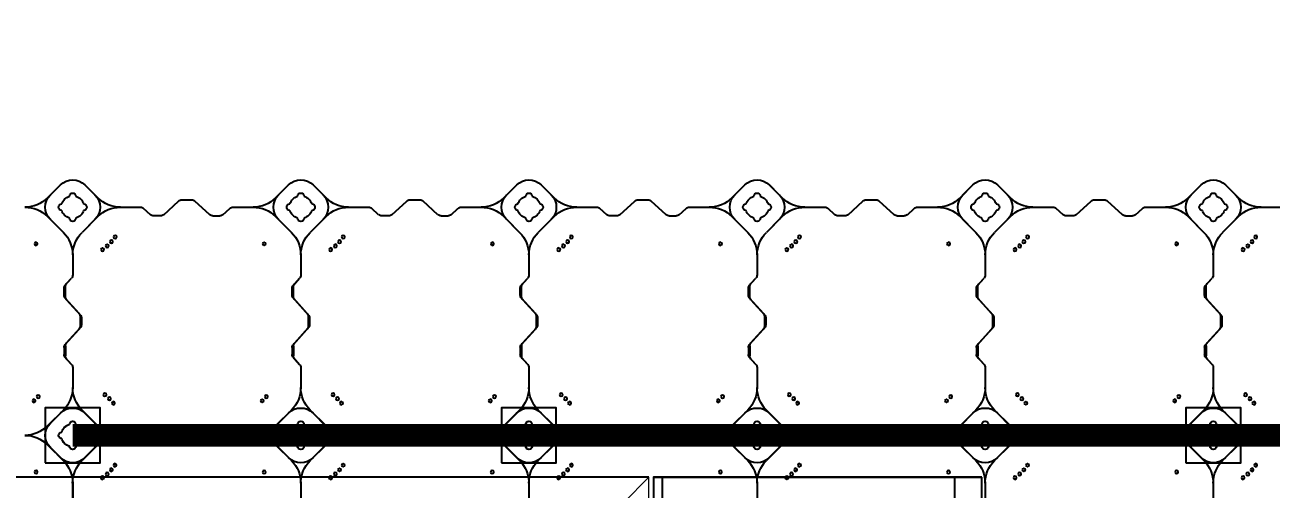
# Model space of a CAD drawing. Header units: millimetres. Extents: x -1612139 to -1260738, y 1141106 to 1536160.
# Drawn here: x -1333124 to -1330392, y 1255694 to 1256711 of the extents above; entities that cross this region are included whole.
import ezdxf

# ---------------------------------------------------------------- set-up
doc = ezdxf.new("R2010")
doc.units = ezdxf.units.MM
doc.header["$LTSCALE"] = 10
doc.linetypes.add('DASHED2', pattern=[9.525, 6.35, -3.175])
doc.layers.get('0').update_dxf_attribs({"linetype": 'CONTINUOUS'})
doc.layers.get('DEFPOINTS').update_dxf_attribs({"linetype": 'CONTINUOUS'})
doc.layers.add('W-bridge approach引桥', color=4, linetype='CONTINUOUS')
doc.layers.add('W-FLOAT_BOWL浮筒', color=253, linetype='CONTINUOUS')
doc.styles.add('STANDARD_T3', font='simplex.shx', dxfattribs={"width": 0.7, "bigfont": 'gbcbig.shx'})
doc.dimstyles.new('W&&200', dxfattribs={"dimtxt": 700, "dimasz": 200, "dimexe": 500, "dimexo": 600, "dimgap": 200, "dimtad": 1, "dimdec": 0, "dimzin": 0, "dimdsep": 46, "dimtxsty": 'STANDARD_T3', "dimcen": 0.09, "dimclrd": 1, "dimclre": 1, "dimclrt": 7, "dimazin": 2, "dimtfac": 1, "dimtdec": 0, "dimtix": 1, "dimtmove": 2, "dimatfit": 3, "dimfxl": 100, "dimtolj": 1, "dimtzin": 0, "dimarcsym": 0})

# ---------------------------------------------------------------- blocks, each defined once
blk = doc.blocks.new('蓝色')
at = {"layer": 'W-FLOAT_BOWL浮筒', "color": 5}
for p, q in [((6.3, 105.1), (6.3, 148.9)), ((506.3, 105.1), (506.3, 149.1)), ((506.3, 105.1), (506.3, 148.9)), ((1006.3, 105.1), (1006.3, 149.1)), ((1006.3, 105.1), (1006.3, 148.9)), ((1506.3, 105.1), (1506.3, 149.1)), ((1506.3, 105.1), (1506.3, 148.9)), ((2006.3, 105.1), (2006.3, 149.1)), ((2006.3, 105.1), (2006.3, 148.9)), ((2506.3, 105.1), (2506.3, 149.1)), ((2506.3, 105.1), (2506.3, 148.9)), ((-42.5, 27.2), (-14.2, 55.5)), ((61.6, 20.9), (26.8, 55.6)), ((451.1, 20.9), (485.8, 55.6)), ((457.5, 27.2), (485.8, 55.5)), ((561.6, 20.9), (526.8, 55.6)), ((555.2, 27.2), (526.8, 55.5)), ((951.1, 20.9), (985.8, 55.6)), ((957.5, 27.2), (985.8, 55.5)), ((1061.6, 20.9), (1026.8, 55.6)), ((1055.2, 27.2), (1026.8, 55.5)), ((1451.1, 20.9), (1485.8, 55.6)), ((1457.5, 27.2), (1485.8, 55.5)), ((1561.6, 20.9), (1526.8, 55.6)), ((1555.2, 27.2), (1526.8, 55.5)), ((1951.1, 20.9), (1985.8, 55.6)), ((1957.5, 27.2), (1985.8, 55.5)), ((2061.6, 20.9), (2026.8, 55.6)), ((2055.2, 27.2), (2026.8, 55.5)), ((2451.1, 20.9), (2485.8, 55.6)), ((2457.5, 27.2), (2485.8, 55.5)), ((2561.6, 20.9), (2526.8, 55.6)), ((2555.2, 27.2), (2526.8, 55.5)), ((110.9, 0.4), (155.1, 0.4)), ((177, 16.8), (161.8, 3)), ((199, 19.4), (183.7, 19.4)), ((205.7, 16.8), (238.5, -13)), ((307, 16.8), (274.2, -13)), ((313.7, 19.4), (329, 19.4)), ((335.7, 16.8), (350.9, 3)), ((357.6, 0.4), (401.6, 0.4)), ((610.9, 0.4), (655.1, 0.4)), ((677, 16.8), (661.8, 3)), ((699, 19.4), (683.7, 19.4)), ((705.7, 16.8), (738.5, -13)), ((807, 16.8), (774.2, -13)), ((813.7, 19.4), (829, 19.4)), ((835.7, 16.8), (850.9, 3)), ((857.6, 0.4), (901.6, 0.4)), ((1110.9, 0.4), (1155.1, 0.4)), ((1177, 16.8), (1161.8, 3)), ((1199, 19.4), (1183.7, 19.4)), ((1205.7, 16.8), (1238.5, -13)), ((1307, 16.8), (1274.2, -13)), ((1313.7, 19.4), (1329, 19.4)), ((1335.7, 16.8), (1350.9, 3)), ((1357.6, 0.4), (1401.6, 0.4)), ((1610.9, 0.4), (1655.1, 0.4)), ((1677, 16.8), (1661.8, 3)), ((1699, 19.4), (1683.7, 19.4)), ((1705.7, 16.8), (1738.5, -13)), ((1807, 16.8), (1774.2, -13)), ((1813.7, 19.4), (1829, 19.4)), ((1835.7, 16.8), (1850.9, 3)), ((1857.6, 0.4), (1901.6, 0.4)), ((2110.9, 0.4), (2155.1, 0.4)), ((2177, 16.8), (2161.8, 3)), ((2199, 19.4), (2183.7, 19.4)), ((2205.7, 16.8), (2238.5, -13)), ((2307, 16.8), (2274.2, -13)), ((2313.7, 19.4), (2329, 19.4)), ((2335.7, 16.8), (2350.9, 3)), ((2357.6, 0.4), (2401.6, 0.4)), ((2610.9, 0.4), (2655.1, 0.4)), ((-20.6, -48.4), (-42.5, -26.5)), ((33.2, -48.4), (61.5, -20.1)), ((245.2, -15.6), (267.5, -15.6)), ((479.5, -48.4), (451.2, -20.1)), ((479.4, -48.4), (457.5, -26.5)), ((533.2, -48.4), (561.5, -20.1)), ((555.2, -26.5), (533.2, -48.4)), ((745.2, -15.6), (767.5, -15.6)), ((979.5, -48.4), (951.2, -20.1)), ((979.4, -48.4), (957.5, -26.5)), ((1033.2, -48.4), (1061.5, -20.1)), ((1055.2, -26.5), (1033.2, -48.4)), ((1245.2, -15.6), (1267.5, -15.6)), ((1479.5, -48.4), (1451.2, -20.1)), ((1479.4, -48.4), (1457.5, -26.5)), ((1533.2, -48.4), (1561.5, -20.1)), ((1555.2, -26.5), (1533.2, -48.4)), ((1745.2, -15.6), (1767.5, -15.6)), ((1979.5, -48.4), (1951.2, -20.1)), ((1979.4, -48.4), (1957.5, -26.5)), ((2033.2, -48.4), (2061.5, -20.1)), ((2055.2, -26.5), (2033.2, -48.4)), ((2245.2, -15.6), (2267.5, -15.6)), ((2479.5, -48.4), (2451.2, -20.1)), ((2479.4, -48.4), (2457.5, -26.5)), ((2533.2, -48.4), (2561.5, -20.1)), ((2555.2, -26.5), (2533.2, -48.4))]:
    blk.add_line(p, q, dxfattribs=at)
for centre in [(71.6, 93.3), (81.9, 85.1), (426, 80.7), (571.6, 93.3), (581.9, 85.1), (926, 80.7), (1071.6, 93.3), (1081.9, 85.1), (1426, 80.7), (1571.6, 93.3), (1581.9, 85.1), (1926, 80.7), (2071.6, 93.3), (2081.9, 85.1), (2426, 80.7), (2571.6, 93.3), (2581.9, 85.1), (91.1, 75.9), (99.2, 65.7), (591.1, 75.9), (599.2, 65.7), (1091.1, 75.9), (1099.2, 65.7), (1591.1, 75.9), (1599.2, 65.7), (2091.1, 75.9), (2099.2, 65.7), (2591.1, 75.9), (2599.2, 65.7)]:
    blk.add_circle(centre, 3.5, dxfattribs=at)
for centre, radius, start, end in [((-63.7, 105), 70, 315, 0), ((76.3, 105.1), 70, 180, 225), ((436.3, 105.1), 70, 315, 0), ((436.3, 105), 70, 315, 0), ((576.3, 105.1), 70, 180, 225), ((576.3, 105), 70, 180, 225), ((936.3, 105.1), 70, 315, 0), ((936.3, 105), 70, 315, 0), ((1076.3, 105.1), 70, 180, 225), ((1076.3, 105), 70, 180, 225), ((1436.3, 105.1), 70, 315, 0), ((1436.3, 105), 70, 315, 0), ((1576.3, 105.1), 70, 180, 225), ((1576.3, 105), 70, 180, 225), ((1936.3, 105.1), 70, 315, 0), ((1936.3, 105), 70, 315, 0), ((2076.3, 105.1), 70, 180, 225), ((2076.3, 105), 70, 180, 225), ((2436.3, 105.1), 70, 315, 0), ((2436.3, 105), 70, 315, 0), ((2576.3, 105.1), 70, 180, 225), ((2576.3, 105), 70, 180, 225), ((6.3, 24.4), 7, 0, 180), ((506.3, 24.4), 7, 0, 180), ((506.3, 24.4), 7, 0, 180), ((1006.3, 24.4), 7, 0, 180), ((1006.3, 24.4), 7, 0, 180), ((1506.3, 24.4), 7, 0, 180), ((1506.3, 24.4), 7, 0, 180), ((2006.3, 24.4), 7, 0, 180), ((2006.3, 24.4), 7, 0, 180), ((2506.3, 24.4), 7, 0, 180), ((2506.3, 24.4), 7, 0, 180), ((-15.6, 0.3), 38, 135, 225), ((-17.7, 0.4), 7, 90, 270), ((6.3, 0.4), 25, 106.2602, 163.7398), ((6.3, 0.4), 25, 16.2602, 73.7398), ((30.3, 0.4), 7, 270, 90), ((111, -69.6), 70, 90, 135), ((111.1, 70.4), 70, 225, 270), ((155.1, 10.4), 10, 270, 312.2737), ((183.7, 9.4), 10, 90, 132.2737), ((199, 9.4), 10, 47.7263, 90), ((313.7, 9.4), 10, 90, 132.2737), ((329, 9.4), 10, 47.7263, 90), ((357.6, 10.4), 10, 227.7263, 270), ((401.6, 70.4), 70, 270, 315), ((401.7, -69.6), 70, 45, 90), ((484.4, 0.3), 38, 135, 225), ((482.3, 0.4), 7, 90, 270), ((482.3, 0.4), 7, 90, 270), ((506.3, 0.4), 25, 106.2602, 163.7398), ((506.3, 0.4), 25, 106.2602, 163.7398), ((506.3, 0.4), 25, 16.2602, 73.7398), ((506.3, 0.4), 25, 16.2602, 73.7398), ((530.3, 0.4), 7, 270, 90), ((530.3, 0.4), 7, 270, 90), ((528.3, 0.3), 38, 315, 45), ((611, -69.6), 70, 90, 135), ((611.1, 70.4), 70, 225, 270), ((655.1, 10.4), 10, 270, 312.2737), ((683.7, 9.4), 10, 90, 132.2737), ((699, 9.4), 10, 47.7263, 90), ((813.7, 9.4), 10, 90, 132.2737), ((829, 9.4), 10, 47.7263, 90), ((857.6, 10.4), 10, 227.7263, 270), ((901.6, 70.4), 70, 270, 315), ((901.7, -69.6), 70, 45, 90), ((984.4, 0.3), 38, 135, 225), ((982.3, 0.4), 7, 90, 270), ((982.3, 0.4), 7, 90, 270), ((1006.3, 0.4), 25, 106.2602, 163.7398), ((1006.3, 0.4), 25, 106.2602, 163.7398), ((1006.3, 0.4), 25, 16.2602, 73.7398), ((1006.3, 0.4), 25, 16.2602, 73.7398), ((1030.3, 0.4), 7, 270, 90), ((1030.3, 0.4), 7, 270, 90), ((1028.3, 0.3), 38, 315, 45), ((1111, -69.6), 70, 90, 135), ((1111.1, 70.4), 70, 225, 270), ((1155.1, 10.4), 10, 270, 312.2737), ((1183.7, 9.4), 10, 90, 132.2737), ((1199, 9.4), 10, 47.7263, 90), ((1313.7, 9.4), 10, 90, 132.2737), ((1329, 9.4), 10, 47.7263, 90), ((1357.6, 10.4), 10, 227.7263, 270), ((1401.6, 70.4), 70, 270, 315), ((1401.7, -69.6), 70, 45, 90), ((1484.4, 0.3), 38, 135, 225), ((1482.3, 0.4), 7, 90, 270), ((1482.3, 0.4), 7, 90, 270), ((1506.3, 0.4), 25, 106.2602, 163.7398), ((1506.3, 0.4), 25, 106.2602, 163.7398), ((1506.3, 0.4), 25, 16.2602, 73.7398), ((1506.3, 0.4), 25, 16.2602, 73.7398), ((1530.3, 0.4), 7, 270, 90), ((1530.3, 0.4), 7, 270, 90), ((1528.3, 0.3), 38, 315, 45), ((1611, -69.6), 70, 90, 135), ((1611.1, 70.4), 70, 225, 270), ((1655.1, 10.4), 10, 270, 312.2737), ((1683.7, 9.4), 10, 90, 132.2737), ((1699, 9.4), 10, 47.7263, 90), ((1813.7, 9.4), 10, 90, 132.2737), ((1829, 9.4), 10, 47.7263, 90), ((1857.6, 10.4), 10, 227.7263, 270), ((1901.6, 70.4), 70, 270, 315), ((1901.7, -69.6), 70, 45, 90), ((1984.4, 0.3), 38, 135, 225), ((1982.3, 0.4), 7, 90, 270), ((1982.3, 0.4), 7, 90, 270), ((2006.3, 0.4), 25, 106.2602, 163.7398), ((2006.3, 0.4), 25, 106.2602, 163.7398), ((2006.3, 0.4), 25, 16.2602, 73.7398), ((2006.3, 0.4), 25, 16.2602, 73.7398), ((2030.3, 0.4), 7, 270, 90), ((2030.3, 0.4), 7, 270, 90), ((2028.3, 0.3), 38, 315, 45), ((2111, -69.6), 70, 90, 135), ((2111.1, 70.4), 70, 225, 270), ((2155.1, 10.4), 10, 270, 312.2737), ((2183.7, 9.4), 10, 90, 132.2737), ((2199, 9.4), 10, 47.7263, 90), ((2313.7, 9.4), 10, 90, 132.2737), ((2329, 9.4), 10, 47.7263, 90), ((2357.6, 10.4), 10, 227.7263, 270), ((2401.6, 70.4), 70, 270, 315), ((2401.7, -69.6), 70, 45, 90), ((2484.4, 0.3), 38, 135, 225), ((2482.3, 0.4), 7, 90, 270), ((2482.3, 0.4), 7, 90, 270), ((2506.3, 0.4), 25, 106.2602, 163.7398), ((2506.3, 0.4), 25, 106.2602, 163.7398), ((2506.3, 0.4), 25, 16.2602, 73.7398), ((2506.3, 0.4), 25, 16.2602, 73.7398), ((2530.3, 0.4), 7, 270, 90), ((2530.3, 0.4), 7, 270, 90), ((2528.3, 0.3), 38, 315, 45), ((2611, -69.6), 70, 90, 135), ((2611.1, 70.4), 70, 225, 270), ((6.3, 0.4), 25, 196.2602, 253.7398), ((6.3, -23.6), 7, 180, 0), ((6.3, 0.4), 25, 286.2602, 343.7398), ((245.2, -5.6), 10, 227.7263, 270), ((267.5, -5.6), 10, 270, 312.2737), ((506.3, 0.4), 25, 196.2602, 253.7398), ((506.3, 0.4), 25, 196.2602, 253.7398), ((506.3, -23.6), 7, 180, 0), ((506.3, -23.6), 7, 180, 0), ((506.3, 0.4), 25, 286.2602, 343.7398), ((506.3, 0.4), 25, 286.2602, 343.7398), ((745.2, -5.6), 10, 227.7263, 270), ((767.5, -5.6), 10, 270, 312.2737), ((1006.3, 0.4), 25, 196.2602, 253.7398), ((1006.3, 0.4), 25, 196.2602, 253.7398), ((1006.3, -23.6), 7, 180, 0), ((1006.3, -23.6), 7, 180, 0), ((1006.3, 0.4), 25, 286.2602, 343.7398), ((1006.3, 0.4), 25, 286.2602, 343.7398), ((1245.2, -5.6), 10, 227.7263, 270), ((1267.5, -5.6), 10, 270, 312.2737), ((1506.3, 0.4), 25, 196.2602, 253.7398), ((1506.3, 0.4), 25, 196.2602, 253.7398), ((1506.3, -23.6), 7, 180, 0), ((1506.3, -23.6), 7, 180, 0), ((1506.3, 0.4), 25, 286.2602, 343.7398), ((1506.3, 0.4), 25, 286.2602, 343.7398), ((1745.2, -5.6), 10, 227.7263, 270), ((1767.5, -5.6), 10, 270, 312.2737), ((2006.3, 0.4), 25, 196.2602, 253.7398), ((2006.3, 0.4), 25, 196.2602, 253.7398), ((2006.3, -23.6), 7, 180, 0), ((2006.3, -23.6), 7, 180, 0), ((2006.3, 0.4), 25, 286.2602, 343.7398), ((2006.3, 0.4), 25, 286.2602, 343.7398), ((2245.2, -5.6), 10, 227.7263, 270), ((2267.5, -5.6), 10, 270, 312.2737), ((2506.3, 0.4), 25, 196.2602, 253.7398), ((2506.3, 0.4), 25, 196.2602, 253.7398), ((2506.3, -23.6), 7, 180, 0), ((2506.3, -23.6), 7, 180, 0), ((2506.3, 0.4), 25, 286.2602, 343.7398), ((2506.3, 0.4), 25, 286.2602, 343.7398), ((6.3, -21.6), 38, 225, 315), ((506.3, -21.6), 38, 225, 315), ((506.4, -21.6), 38, 225, 315), ((1006.3, -21.6), 38, 225, 315), ((1006.4, -21.6), 38, 225, 315), ((1506.3, -21.6), 38, 225, 315), ((1506.4, -21.6), 38, 225, 315), ((2006.3, -21.6), 38, 225, 315), ((2006.4, -21.6), 38, 225, 315), ((2506.3, -21.6), 38, 225, 315), ((2506.4, -21.6), 38, 225, 315)]:
    blk.add_arc(centre, radius, start, end, dxfattribs=at)
blk = doc.blocks.new('橙色')
at = {"layer": 'W-FLOAT_BOWL浮筒', "color": 30}
for p, q in [((500, 604.7), (500, 648.7)), ((444.8, 520.5), (479.5, 555.2)), ((473.2, 548.8), (444.8, 520.5)), ((451.2, 526.9), (473.1, 548.8)), ((548.8, 526.8), (520.5, 555.2)), ((526.8, 548.8), (555.2, 520.5)), ((526.9, 548.8), (548.8, 526.9)), ((973.2, 548.8), (944.8, 520.5)), ((951.2, 526.9), (973.1, 548.8)), ((1026.8, 548.8), (1055.2, 520.5)), ((1026.9, 548.8), (1048.8, 526.9)), ((1473.2, 548.8), (1444.8, 520.5)), ((1451.2, 526.9), (1473.1, 548.8)), ((1526.8, 548.8), (1555.2, 520.5)), ((1526.9, 548.8), (1548.8, 526.9)), ((1973.2, 548.8), (1944.8, 520.5)), ((1951.2, 526.9), (1973.1, 548.8)), ((2026.8, 548.8), (2055.2, 520.5)), ((2026.9, 548.8), (2048.8, 526.9)), ((2473.2, 548.8), (2444.8, 520.5)), ((2451.2, 526.9), (2473.1, 548.8)), ((2526.8, 548.8), (2555.2, 520.5)), ((2526.9, 548.8), (2548.8, 526.9)), ((2973.2, 548.8), (2944.8, 520.5)), ((2951.2, 526.9), (2973.1, 548.8)), ((3026.8, 548.8), (3055.2, 520.5)), ((3026.9, 548.8), (3048.8, 526.9)), ((604.6, 500), (648.5, 500)), ((667.1, 513.4), (655.3, 502.6)), ((696.1, 516), (673.9, 516)), ((702.9, 513.4), (735.6, 483.6)), ((797.1, 513.4), (764.4, 483.6)), ((803.9, 516), (826.1, 516)), ((832.9, 513.4), (844.7, 502.6)), ((851.5, 500), (895.3, 500)), ((1104.6, 500), (1148.5, 500)), ((1167.1, 513.4), (1155.3, 502.6)), ((1196.1, 516), (1173.9, 516)), ((1202.9, 513.4), (1235.6, 483.6)), ((1297.1, 513.4), (1264.4, 483.6)), ((1303.9, 516), (1326.1, 516)), ((1332.9, 513.4), (1344.7, 502.6)), ((1351.5, 500), (1395.3, 500)), ((1604.6, 500), (1648.5, 500)), ((1667.1, 513.4), (1655.3, 502.6)), ((1696.1, 516), (1673.9, 516)), ((1702.9, 513.4), (1735.6, 483.6)), ((1797.1, 513.4), (1764.4, 483.6)), ((1803.9, 516), (1826.1, 516)), ((1832.9, 513.4), (1844.7, 502.6)), ((1851.5, 500), (1895.3, 500)), ((2104.6, 500), (2148.5, 500)), ((2167.1, 513.4), (2155.3, 502.6)), ((2196.1, 516), (2173.9, 516)), ((2202.9, 513.4), (2235.6, 483.6)), ((2297.1, 513.4), (2264.4, 483.6)), ((2303.9, 516), (2326.1, 516)), ((2332.9, 513.4), (2344.7, 502.6)), ((2351.5, 500), (2395.3, 500)), ((2604.6, 500), (2648.5, 500)), ((2667.1, 513.4), (2655.3, 502.6)), ((2696.1, 516), (2673.9, 516)), ((2702.9, 513.4), (2735.6, 483.6)), ((2797.1, 513.4), (2764.4, 483.6)), ((2803.9, 516), (2826.1, 516)), ((2832.9, 513.4), (2844.7, 502.6)), ((2851.5, 500), (2895.3, 500)), ((3104.6, 500), (3148.5, 500)), ((473.2, 451.2), (444.8, 479.5)), ((479.5, 444.8), (444.8, 479.5)), ((451.2, 473.2), (479.5, 444.8)), ((520.5, 444.8), (555.2, 479.5)), ((548.8, 473.2), (520.5, 444.8)), ((548.8, 473.1), (526.9, 451.2)), ((742.4, 481), (757.6, 481)), ((979.5, 444.8), (944.8, 479.5)), ((951.2, 473.2), (979.5, 444.8)), ((1020.5, 444.8), (1055.2, 479.5)), ((1048.8, 473.2), (1020.5, 444.8)), ((1242.4, 481), (1257.6, 481)), ((1479.5, 444.8), (1444.8, 479.5)), ((1451.2, 473.2), (1479.5, 444.8)), ((1520.5, 444.8), (1555.2, 479.5)), ((1548.8, 473.2), (1520.5, 444.8)), ((1742.4, 481), (1757.6, 481)), ((1979.5, 444.8), (1944.8, 479.5)), ((1951.2, 473.2), (1979.5, 444.8)), ((2020.5, 444.8), (2055.2, 479.5)), ((2048.8, 473.2), (2020.5, 444.8)), ((2242.4, 481), (2257.6, 481)), ((2479.5, 444.8), (2444.8, 479.5)), ((2451.2, 473.2), (2479.5, 444.8)), ((2520.5, 444.8), (2555.2, 479.5)), ((2548.8, 473.2), (2520.5, 444.8)), ((2742.4, 481), (2757.6, 481)), ((2979.5, 444.8), (2944.8, 479.5)), ((2951.2, 473.2), (2979.5, 444.8)), ((3020.5, 444.8), (3055.2, 479.5)), ((3048.8, 473.2), (3020.5, 444.8)), ((500, 351.3), (500, 395.4)), ((500, 351.5), (500, 395.4)), ((1000, 351.5), (1000, 395.4)), ((1000, 351.3), (1000, 395.4)), ((1500, 351.3), (1500, 395.4)), ((1500, 351.5), (1500, 395.4)), ((2000, 351.3), (2000, 395.4)), ((2000, 351.5), (2000, 395.4)), ((2500, 351.3), (2500, 395.4)), ((2500, 351.5), (2500, 395.4)), ((3000, 351.3), (3000, 395.4)), ((3000, 351.5), (3000, 395.4)), ((483.6, 329.4), (497.4, 344.5)), ((486.6, 332.9), (497.4, 344.7)), ((983.6, 329.4), (997.4, 344.5)), ((986.6, 332.9), (997.4, 344.7)), ((1483.6, 329.4), (1497.4, 344.5)), ((1486.6, 332.9), (1497.4, 344.7)), ((1983.6, 329.4), (1997.4, 344.5)), ((1986.6, 332.9), (1997.4, 344.7)), ((2483.6, 329.4), (2497.4, 344.5)), ((2486.6, 332.9), (2497.4, 344.7)), ((2983.6, 329.4), (2997.4, 344.5)), ((2986.6, 332.9), (2997.4, 344.7)), ((481, 307.4), (481, 322.6)), ((483.6, 300.6), (513.4, 267.9)), ((484, 303.9), (484, 326.1)), ((981, 307.4), (981, 322.6)), ((983.6, 300.6), (1013.4, 267.9)), ((984, 303.9), (984, 326.1)), ((1481, 307.4), (1481, 322.6)), ((1483.6, 300.6), (1513.4, 267.9)), ((1484, 303.9), (1484, 326.1)), ((1981, 307.4), (1981, 322.6)), ((1983.6, 300.6), (2013.4, 267.9)), ((1984, 303.9), (1984, 326.1)), ((2481, 307.4), (2481, 322.6)), ((2483.6, 300.6), (2513.4, 267.9)), ((2484, 303.9), (2484, 326.1)), ((2981, 307.4), (2981, 322.6)), ((2983.6, 300.6), (3013.4, 267.9)), ((2984, 303.9), (2984, 326.1)), ((486.6, 297.1), (516.4, 264.4)), ((986.6, 297.1), (1016.4, 264.4)), ((1486.6, 297.1), (1516.4, 264.4)), ((1986.6, 297.1), (2016.4, 264.4)), ((2486.6, 297.1), (2516.4, 264.4)), ((2986.6, 297.1), (3016.4, 264.4)), ((516, 238.9), (516, 261.1)), ((519, 242.4), (519, 257.6)), ((1016, 238.9), (1016, 261.1)), ((1019, 242.4), (1019, 257.6)), ((1516, 238.9), (1516, 261.1)), ((1519, 242.4), (1519, 257.6)), ((2016, 238.9), (2016, 261.1)), ((2019, 242.4), (2019, 257.6)), ((2516, 238.9), (2516, 261.1)), ((2519, 242.4), (2519, 257.6)), ((3016, 238.9), (3016, 261.1)), ((3019, 242.4), (3019, 257.6)), ((483.6, 199.4), (513.4, 232.1)), ((486.6, 202.9), (516.4, 235.6)), ((983.6, 199.4), (1013.4, 232.1)), ((986.6, 202.9), (1016.4, 235.6)), ((1483.6, 199.4), (1513.4, 232.1)), ((1486.6, 202.9), (1516.4, 235.6)), ((1983.6, 199.4), (2013.4, 232.1)), ((1986.6, 202.9), (2016.4, 235.6)), ((2483.6, 199.4), (2513.4, 232.1)), ((2486.6, 202.9), (2516.4, 235.6)), ((2983.6, 199.4), (3013.4, 232.1)), ((2986.6, 202.9), (3016.4, 235.6)), ((481, 192.6), (481, 177.4)), ((484, 196.1), (484, 173.9)), ((981, 192.6), (981, 177.4)), ((984, 196.1), (984, 173.9)), ((1481, 192.6), (1481, 177.4)), ((1484, 196.1), (1484, 173.9)), ((1981, 192.6), (1981, 177.4)), ((1984, 196.1), (1984, 173.9)), ((2481, 192.6), (2481, 177.4)), ((2484, 196.1), (2484, 173.9)), ((2981, 192.6), (2981, 177.4)), ((2984, 196.1), (2984, 173.9)), ((483.6, 170.6), (497.4, 155.5)), ((486.6, 167.1), (497.4, 155.3)), ((983.6, 170.6), (997.4, 155.5)), ((986.6, 167.1), (997.4, 155.3)), ((1483.6, 170.6), (1497.4, 155.5)), ((1486.6, 167.1), (1497.4, 155.3)), ((1983.6, 170.6), (1997.4, 155.5)), ((1986.6, 167.1), (1997.4, 155.3)), ((2483.6, 170.6), (2497.4, 155.5)), ((2486.6, 167.1), (2497.4, 155.3)), ((2983.6, 170.6), (2997.4, 155.5)), ((2986.6, 167.1), (2997.4, 155.3)), ((500, 104.7), (500, 148.7)), ((500, 104.7), (500, 148.5)), ((1000, 104.7), (1000, 148.7)), ((1000, 104.7), (1000, 148.5)), ((1500, 104.7), (1500, 148.7)), ((1500, 104.7), (1500, 148.5)), ((2000, 104.7), (2000, 148.7)), ((2000, 104.7), (2000, 148.5)), ((2500, 104.7), (2500, 148.7)), ((2500, 104.7), (2500, 148.5)), ((3000, 104.7), (3000, 148.7)), ((3000, 104.7), (3000, 148.5)), ((444.8, 20.5), (479.5, 55.2)), ((451.2, 26.8), (479.5, 55.2)), ((548.8, 26.8), (520.5, 55.2)), ((555.2, 20.5), (520.5, 55.2)), ((944.8, 20.5), (979.5, 55.2)), ((951.2, 26.8), (979.5, 55.2)), ((1055.2, 20.5), (1020.5, 55.2)), ((1048.8, 26.8), (1020.5, 55.2)), ((1444.8, 20.5), (1479.5, 55.2)), ((1451.2, 26.8), (1479.5, 55.2)), ((1548.8, 26.8), (1520.5, 55.2)), ((1555.2, 20.5), (1520.5, 55.2)), ((1944.8, 20.5), (1979.5, 55.2)), ((1951.2, 26.8), (1979.5, 55.2)), ((2048.8, 26.8), (2020.5, 55.2)), ((2055.2, 20.5), (2020.5, 55.2)), ((2444.8, 20.5), (2479.5, 55.2)), ((2451.2, 26.8), (2479.5, 55.2)), ((2548.8, 26.8), (2520.5, 55.2)), ((2555.2, 20.5), (2520.5, 55.2)), ((2944.8, 20.5), (2979.5, 55.2)), ((2951.2, 26.8), (2979.5, 55.2)), ((3048.8, 26.8), (3020.5, 55.2)), ((3055.2, 20.5), (3020.5, 55.2)), ((604.6, 0), (648.7, 0)), ((670.6, 16.4), (655.5, 2.6)), ((692.6, 19), (677.4, 19)), ((699.4, 16.4), (732.1, -13.4)), ((800.6, 16.4), (767.9, -13.4)), ((807.4, 19), (822.6, 19)), ((829.4, 16.4), (844.5, 2.6)), ((851.3, 0), (895.3, 0)), ((1104.6, 0), (1148.7, 0)), ((1170.6, 16.4), (1155.5, 2.6)), ((1192.6, 19), (1177.4, 19)), ((1199.4, 16.4), (1232.1, -13.4)), ((1300.6, 16.4), (1267.9, -13.4)), ((1307.4, 19), (1322.6, 19)), ((1329.4, 16.4), (1344.5, 2.6)), ((1351.3, 0), (1395.3, 0)), ((1604.6, 0), (1648.7, 0)), ((1670.6, 16.4), (1655.5, 2.6)), ((1692.6, 19), (1677.4, 19)), ((1699.4, 16.4), (1732.1, -13.4)), ((1800.6, 16.4), (1767.9, -13.4)), ((1807.4, 19), (1822.6, 19)), ((1829.4, 16.4), (1844.5, 2.6)), ((1851.3, 0), (1895.3, 0)), ((2104.6, 0), (2148.7, 0)), ((2170.6, 16.4), (2155.5, 2.6)), ((2192.6, 19), (2177.4, 19)), ((2199.4, 16.4), (2232.1, -13.4)), ((2300.6, 16.4), (2267.9, -13.4)), ((2307.4, 19), (2322.6, 19)), ((2329.4, 16.4), (2344.5, 2.6)), ((2351.3, 0), (2395.3, 0)), ((2604.6, 0), (2648.7, 0)), ((2670.6, 16.4), (2655.5, 2.6)), ((2692.6, 19), (2677.4, 19)), ((2699.4, 16.4), (2732.1, -13.4)), ((2800.6, 16.4), (2767.9, -13.4)), ((2807.4, 19), (2822.6, 19)), ((2829.4, 16.4), (2844.5, 2.6)), ((2851.3, 0), (2895.3, 0)), ((3104.6, 0), (3148.7, 0)), ((473.2, -48.8), (444.8, -20.5)), ((473.1, -48.8), (451.2, -26.9)), ((526.8, -48.8), (555.2, -20.5)), ((548.8, -26.9), (526.9, -48.8)), ((738.9, -16), (761.1, -16)), ((973.2, -48.8), (944.8, -20.5)), ((973.1, -48.8), (951.2, -26.9)), ((1026.8, -48.8), (1055.2, -20.5)), ((1048.8, -26.9), (1026.9, -48.8)), ((1238.9, -16), (1261.1, -16)), ((1473.2, -48.8), (1444.8, -20.5)), ((1473.1, -48.8), (1451.2, -26.9)), ((1526.8, -48.8), (1555.2, -20.5)), ((1548.8, -26.9), (1526.9, -48.8)), ((1738.9, -16), (1761.1, -16)), ((1973.2, -48.8), (1944.8, -20.5)), ((1973.1, -48.8), (1951.2, -26.9)), ((2026.8, -48.8), (2055.2, -20.5)), ((2048.8, -26.9), (2026.9, -48.8)), ((2238.9, -16), (2261.1, -16)), ((2473.2, -48.8), (2444.8, -20.5)), ((2473.1, -48.8), (2451.2, -26.9)), ((2526.8, -48.8), (2555.2, -20.5)), ((2548.8, -26.9), (2526.9, -48.8)), ((2738.9, -16), (2761.1, -16)), ((2973.2, -48.8), (2944.8, -20.5)), ((2973.1, -48.8), (2951.2, -26.9)), ((3026.8, -48.8), (3055.2, -20.5)), ((3048.8, -26.9), (3026.9, -48.8))]:
    blk.add_line(p, q, dxfattribs=at)
for centre in [(419.7, 580.3), (415.2, 424.4), (424.4, 415.2), (570.6, 411), (580.3, 419.7), (589, 429.4), (915.2, 424.4), (924.4, 415.2), (1070.6, 411), (1080.3, 419.7), (1089, 429.4), (1415.2, 424.4), (1424.4, 415.2), (1570.6, 411), (1580.3, 419.7), (1589, 429.4), (1915.2, 424.4), (1924.4, 415.2), (2070.6, 411), (2080.3, 419.7), (2089, 429.4), (2415.2, 424.4), (2424.4, 415.2), (2570.6, 411), (2580.3, 419.7), (2589, 429.4), (2915.2, 424.4), (2924.4, 415.2), (3070.6, 411), (3080.3, 419.7), (3089, 429.4), (419.7, 80.3), (565.3, 92.9), (575.6, 84.8), (919.7, 80.3), (1065.3, 92.9), (1075.6, 84.8), (1419.7, 80.3), (1565.3, 92.9), (1575.6, 84.8), (1919.7, 80.3), (2065.3, 92.9), (2075.6, 84.8), (2419.7, 80.3), (2565.3, 92.9), (2575.6, 84.8), (2919.7, 80.3), (3065.3, 92.9), (3075.6, 84.8), (584.8, 75.6), (592.9, 65.3), (1084.8, 75.6), (1092.9, 65.3), (1584.8, 75.6), (1592.9, 65.3), (2084.8, 75.6), (2092.9, 65.3), (2584.8, 75.6), (2592.9, 65.3), (3084.8, 75.6), (3092.9, 65.3)]:
    blk.add_circle(centre, 3.5, dxfattribs=at)
for centre, radius, start, end in [((430, 604.7), 70, 315, 0), ((570, 604.7), 70, 180, 225), ((500, 522), 38, 45, 135), ((500, 522), 38, 45, 135), ((1000, 522), 38, 45, 135), ((1000, 522), 38, 45, 135), ((1500, 522), 38, 45, 135), ((1500, 522), 38, 45, 135), ((2000, 522), 38, 45, 135), ((2000, 522), 38, 45, 135), ((2500, 522), 38, 45, 135), ((2500, 522), 38, 45, 135), ((3000, 522), 38, 45, 135), ((3000, 522), 38, 45, 135), ((395.3, 570), 70, 270, 315), ((395.3, 570), 70, 270, 315), ((478, 500), 38, 135, 225), ((500, 500), 25, 106.2602, 163.7398), ((500, 500), 25, 106.2602, 163.7398), ((500, 500), 25, 106.2602, 163.7398), ((500, 524), 7, 0, 180), ((500, 524), 7, 0, 180), ((500, 524), 7, 0, 180), ((500, 500), 25, 16.2602, 73.7398), ((500, 500), 25, 16.2602, 73.7398), ((500, 500), 25, 16.2602, 73.7398), ((522, 500), 38, 315, 45), ((522, 500), 38, 315, 45), ((604.7, 570), 70, 225, 270), ((895.3, 570), 70, 270, 315), ((978, 500), 38, 135, 225), ((1000, 500), 25, 106.2602, 163.7398), ((1000, 500), 25, 106.2602, 163.7398), ((1000, 524), 7, 0, 180), ((1000, 524), 7, 0, 180), ((1000, 500), 25, 16.2602, 73.7398), ((1000, 500), 25, 16.2602, 73.7398), ((1022, 500), 38, 315, 45), ((1104.7, 570), 70, 225, 270), ((1395.3, 570), 70, 270, 315), ((1478, 500), 38, 135, 225), ((1500, 500), 25, 106.2602, 163.7398), ((1500, 500), 25, 106.2602, 163.7398), ((1500, 524), 7, 0, 180), ((1500, 524), 7, 0, 180), ((1500, 500), 25, 16.2602, 73.7398), ((1500, 500), 25, 16.2602, 73.7398), ((1522, 500), 38, 315, 45), ((1604.7, 570), 70, 225, 270), ((1895.3, 570), 70, 270, 315), ((1978, 500), 38, 135, 225), ((2000, 500), 25, 106.2602, 163.7398), ((2000, 500), 25, 106.2602, 163.7398), ((2000, 524), 7, 0, 180), ((2000, 524), 7, 0, 180), ((2000, 500), 25, 16.2602, 73.7398), ((2000, 500), 25, 16.2602, 73.7398), ((2022, 500), 38, 315, 45), ((2104.7, 570), 70, 225, 270), ((2395.3, 570), 70, 270, 315), ((2478, 500), 38, 135, 225), ((2500, 500), 25, 106.2602, 163.7398), ((2500, 500), 25, 106.2602, 163.7398), ((2500, 524), 7, 0, 180), ((2500, 524), 7, 0, 180), ((2500, 500), 25, 16.2602, 73.7398), ((2500, 500), 25, 16.2602, 73.7398), ((2522, 500), 38, 315, 45), ((2604.7, 570), 70, 225, 270), ((2895.3, 570), 70, 270, 315), ((2978, 500), 38, 135, 225), ((3000, 500), 25, 106.2602, 163.7398), ((3000, 500), 25, 106.2602, 163.7398), ((3000, 524), 7, 0, 180), ((3000, 524), 7, 0, 180), ((3000, 500), 25, 16.2602, 73.7398), ((3000, 500), 25, 16.2602, 73.7398), ((3022, 500), 38, 315, 45), ((3104.7, 570), 70, 225, 270), ((395.3, 430), 70, 45, 90), ((395.3, 430), 70, 45, 90), ((476, 500), 7, 90, 270), ((476, 500), 7, 90, 270), ((476, 500), 7, 90, 270), ((500, 500), 25, 196.2602, 253.7398), ((500, 500), 25, 196.2602, 253.7398), ((500, 500), 25, 196.2602, 253.7398), ((500, 500), 25, 286.2602, 343.7398), ((500, 500), 25, 286.2602, 343.7398), ((500, 500), 25, 286.2602, 343.7398), ((524, 500), 7, 270, 90), ((524, 500), 7, 270, 90), ((524, 500), 7, 270, 90), ((604.7, 430), 70, 90, 135), ((648.5, 510), 10, 270, 312.2737), ((673.9, 506), 10, 90, 132.2737), ((696.1, 506), 10, 47.7263, 90), ((803.9, 506), 10, 90, 132.2737), ((826.1, 506), 10, 47.7263, 90), ((851.5, 510), 10, 227.7263, 270), ((895.3, 430), 70, 45, 90), ((976, 500), 7, 90, 270), ((976, 500), 7, 90, 270), ((1000, 500), 25, 196.2602, 253.7398), ((1000, 500), 25, 196.2602, 253.7398), ((1000, 500), 25, 286.2602, 343.7398), ((1000, 500), 25, 286.2602, 343.7398), ((1024, 500), 7, 270, 90), ((1024, 500), 7, 270, 90), ((1104.7, 430), 70, 90, 135), ((1148.5, 510), 10, 270, 312.2737), ((1173.9, 506), 10, 90, 132.2737), ((1196.1, 506), 10, 47.7263, 90), ((1303.9, 506), 10, 90, 132.2737), ((1326.1, 506), 10, 47.7263, 90), ((1351.5, 510), 10, 227.7263, 270), ((1395.3, 430), 70, 45, 90), ((1476, 500), 7, 90, 270), ((1476, 500), 7, 90, 270), ((1500, 500), 25, 196.2602, 253.7398), ((1500, 500), 25, 196.2602, 253.7398), ((1500, 500), 25, 286.2602, 343.7398), ((1500, 500), 25, 286.2602, 343.7398), ((1524, 500), 7, 270, 90), ((1524, 500), 7, 270, 90), ((1604.7, 430), 70, 90, 135), ((1648.5, 510), 10, 270, 312.2737), ((1673.9, 506), 10, 90, 132.2737), ((1696.1, 506), 10, 47.7263, 90), ((1803.9, 506), 10, 90, 132.2737), ((1826.1, 506), 10, 47.7263, 90), ((1851.5, 510), 10, 227.7263, 270), ((1895.3, 430), 70, 45, 90), ((1976, 500), 7, 90, 270), ((1976, 500), 7, 90, 270), ((2000, 500), 25, 196.2602, 253.7398), ((2000, 500), 25, 196.2602, 253.7398), ((2000, 500), 25, 286.2602, 343.7398), ((2000, 500), 25, 286.2602, 343.7398), ((2024, 500), 7, 270, 90), ((2024, 500), 7, 270, 90), ((2104.7, 430), 70, 90, 135), ((2148.5, 510), 10, 270, 312.2737), ((2173.9, 506), 10, 90, 132.2737), ((2196.1, 506), 10, 47.7263, 90), ((2303.9, 506), 10, 90, 132.2737), ((2326.1, 506), 10, 47.7263, 90), ((2351.5, 510), 10, 227.7263, 270), ((2395.3, 430), 70, 45, 90), ((2476, 500), 7, 90, 270), ((2476, 500), 7, 90, 270), ((2500, 500), 25, 196.2602, 253.7398), ((2500, 500), 25, 196.2602, 253.7398), ((2500, 500), 25, 286.2602, 343.7398), ((2500, 500), 25, 286.2602, 343.7398), ((2524, 500), 7, 270, 90), ((2524, 500), 7, 270, 90), ((2604.7, 430), 70, 90, 135), ((2648.5, 510), 10, 270, 312.2737), ((2673.9, 506), 10, 90, 132.2737), ((2696.1, 506), 10, 47.7263, 90), ((2803.9, 506), 10, 90, 132.2737), ((2826.1, 506), 10, 47.7263, 90), ((2851.5, 510), 10, 227.7263, 270), ((2895.3, 430), 70, 45, 90), ((2976, 500), 7, 90, 270), ((2976, 500), 7, 90, 270), ((3000, 500), 25, 196.2602, 253.7398), ((3000, 500), 25, 196.2602, 253.7398), ((3000, 500), 25, 286.2602, 343.7398), ((3000, 500), 25, 286.2602, 343.7398), ((3024, 500), 7, 270, 90), ((3024, 500), 7, 270, 90), ((3104.7, 430), 70, 90, 135), ((500, 476), 7, 180, 0), ((500, 476), 7, 180, 0), ((500, 476), 7, 180, 0), ((742.4, 491), 10, 227.7263, 270), ((757.6, 491), 10, 270, 312.2737), ((1000, 476), 7, 180, 0), ((1000, 476), 7, 180, 0), ((1242.4, 491), 10, 227.7263, 270), ((1257.6, 491), 10, 270, 312.2737), ((1500, 476), 7, 180, 0), ((1500, 476), 7, 180, 0), ((1742.4, 491), 10, 227.7263, 270), ((1757.6, 491), 10, 270, 312.2737), ((2000, 476), 7, 180, 0), ((2000, 476), 7, 180, 0), ((2242.4, 491), 10, 227.7263, 270), ((2257.6, 491), 10, 270, 312.2737), ((2500, 476), 7, 180, 0), ((2500, 476), 7, 180, 0), ((2742.4, 491), 10, 227.7263, 270), ((2757.6, 491), 10, 270, 312.2737), ((3000, 476), 7, 180, 0), ((3000, 476), 7, 180, 0), ((500, 478), 38, 225, 315), ((430, 395.3), 70, 0, 45), ((430, 395.3), 70, 0, 45), ((570, 395.3), 70, 135, 180), ((570, 395.3), 70, 135, 180), ((930, 395.3), 70, 0, 45), ((930, 395.3), 70, 0, 45), ((1070, 395.3), 70, 135, 180), ((1070, 395.3), 70, 135, 180), ((1430, 395.3), 70, 0, 45), ((1430, 395.3), 70, 0, 45), ((1570, 395.3), 70, 135, 180), ((1570, 395.3), 70, 135, 180), ((1930, 395.3), 70, 0, 45), ((1930, 395.3), 70, 0, 45), ((2070, 395.3), 70, 135, 180), ((2070, 395.3), 70, 135, 180), ((2430, 395.3), 70, 0, 45), ((2430, 395.3), 70, 0, 45), ((2570, 395.3), 70, 135, 180), ((2570, 395.3), 70, 135, 180), ((2930, 395.3), 70, 0, 45), ((2930, 395.3), 70, 0, 45), ((3070, 395.3), 70, 135, 180), ((3070, 395.3), 70, 135, 180), ((491, 322.6), 10, 137.7263, 180), ((494, 326.1), 10, 137.7263, 180), ((490, 351.5), 10, 317.7263, 0), ((490, 351.3), 10, 317.7263, 0), ((991, 322.6), 10, 137.7263, 180), ((994, 326.1), 10, 137.7263, 180), ((990, 351.5), 10, 317.7263, 0), ((990, 351.3), 10, 317.7263, 0), ((1491, 322.6), 10, 137.7263, 180), ((1494, 326.1), 10, 137.7263, 180), ((1490, 351.5), 10, 317.7263, 0), ((1490, 351.3), 10, 317.7263, 0), ((1991, 322.6), 10, 137.7263, 180), ((1994, 326.1), 10, 137.7263, 180), ((1990, 351.5), 10, 317.7263, 0), ((1990, 351.3), 10, 317.7263, 0), ((2491, 322.6), 10, 137.7263, 180), ((2494, 326.1), 10, 137.7263, 180), ((2490, 351.5), 10, 317.7263, 0), ((2490, 351.3), 10, 317.7263, 0), ((2991, 322.6), 10, 137.7263, 180), ((2994, 326.1), 10, 137.7263, 180), ((2990, 351.5), 10, 317.7263, 0), ((2990, 351.3), 10, 317.7263, 0), ((491, 307.4), 10, 180, 222.2737), ((494, 303.9), 10, 180, 222.2737), ((991, 307.4), 10, 180, 222.2737), ((994, 303.9), 10, 180, 222.2737), ((1491, 307.4), 10, 180, 222.2737), ((1494, 303.9), 10, 180, 222.2737), ((1991, 307.4), 10, 180, 222.2737), ((1994, 303.9), 10, 180, 222.2737), ((2491, 307.4), 10, 180, 222.2737), ((2494, 303.9), 10, 180, 222.2737), ((2991, 307.4), 10, 180, 222.2737), ((2994, 303.9), 10, 180, 222.2737), ((506, 261.1), 10, 0, 42.2737), ((509, 257.6), 10, 0, 42.2737), ((1006, 261.1), 10, 0, 42.2737), ((1009, 257.6), 10, 0, 42.2737), ((1506, 261.1), 10, 0, 42.2737), ((1509, 257.6), 10, 0, 42.2737), ((2006, 261.1), 10, 0, 42.2737), ((2009, 257.6), 10, 0, 42.2737), ((2506, 261.1), 10, 0, 42.2737), ((2509, 257.6), 10, 0, 42.2737), ((3006, 261.1), 10, 0, 42.2737), ((3009, 257.6), 10, 0, 42.2737), ((506, 238.9), 10, 317.7263, 0), ((509, 242.4), 10, 317.7263, 0), ((1006, 238.9), 10, 317.7263, 0), ((1009, 242.4), 10, 317.7263, 0), ((1506, 238.9), 10, 317.7263, 0), ((1509, 242.4), 10, 317.7263, 0), ((2006, 238.9), 10, 317.7263, 0), ((2009, 242.4), 10, 317.7263, 0), ((2506, 238.9), 10, 317.7263, 0), ((2509, 242.4), 10, 317.7263, 0), ((3006, 238.9), 10, 317.7263, 0), ((3009, 242.4), 10, 317.7263, 0), ((491, 192.6), 10, 137.7263, 180), ((494, 196.1), 10, 137.7263, 180), ((991, 192.6), 10, 137.7263, 180), ((994, 196.1), 10, 137.7263, 180), ((1491, 192.6), 10, 137.7263, 180), ((1494, 196.1), 10, 137.7263, 180), ((1991, 192.6), 10, 137.7263, 180), ((1994, 196.1), 10, 137.7263, 180), ((2491, 192.6), 10, 137.7263, 180), ((2494, 196.1), 10, 137.7263, 180), ((2991, 192.6), 10, 137.7263, 180), ((2994, 196.1), 10, 137.7263, 180), ((491, 177.4), 10, 180, 222.2737), ((494, 173.9), 10, 180, 222.2737), ((991, 177.4), 10, 180, 222.2737), ((994, 173.9), 10, 180, 222.2737), ((1491, 177.4), 10, 180, 222.2737), ((1494, 173.9), 10, 180, 222.2737), ((1991, 177.4), 10, 180, 222.2737), ((1994, 173.9), 10, 180, 222.2737), ((2491, 177.4), 10, 180, 222.2737), ((2494, 173.9), 10, 180, 222.2737), ((2991, 177.4), 10, 180, 222.2737), ((2994, 173.9), 10, 180, 222.2737), ((490, 148.7), 10, 0, 42.2737), ((490, 148.5), 10, 0, 42.2737), ((990, 148.7), 10, 0, 42.2737), ((990, 148.5), 10, 0, 42.2737), ((1490, 148.7), 10, 0, 42.2737), ((1490, 148.5), 10, 0, 42.2737), ((1990, 148.7), 10, 0, 42.2737), ((1990, 148.5), 10, 0, 42.2737), ((2490, 148.7), 10, 0, 42.2737), ((2490, 148.5), 10, 0, 42.2737), ((2990, 148.7), 10, 0, 42.2737), ((2990, 148.5), 10, 0, 42.2737), ((430, 104.7), 70, 315, 0), ((430, 104.7), 70, 315, 0), ((570, 104.7), 70, 180, 225), ((570, 104.7), 70, 180, 225), ((930, 104.7), 70, 315, 0), ((930, 104.7), 70, 315, 0), ((1070, 104.7), 70, 180, 225), ((1070, 104.7), 70, 180, 225), ((1430, 104.7), 70, 315, 0), ((1430, 104.7), 70, 315, 0), ((1570, 104.7), 70, 180, 225), ((1570, 104.7), 70, 180, 225), ((1930, 104.7), 70, 315, 0), ((1930, 104.7), 70, 315, 0), ((2070, 104.7), 70, 180, 225), ((2070, 104.7), 70, 180, 225), ((2430, 104.7), 70, 315, 0), ((2430, 104.7), 70, 315, 0), ((2570, 104.7), 70, 180, 225), ((2570, 104.7), 70, 180, 225), ((2930, 104.7), 70, 315, 0), ((2930, 104.7), 70, 315, 0), ((3070, 104.7), 70, 180, 225), ((3070, 104.7), 70, 180, 225), ((500, 24), 7, 0, 180), ((500, 24), 7, 0, 180), ((1000, 24), 7, 0, 180), ((1000, 24), 7, 0, 180), ((1500, 24), 7, 0, 180), ((1500, 24), 7, 0, 180), ((2000, 24), 7, 0, 180), ((2000, 24), 7, 0, 180), ((2500, 24), 7, 0, 180), ((2500, 24), 7, 0, 180), ((3000, 24), 7, 0, 180), ((3000, 24), 7, 0, 180), ((395.3, 70), 70, 270, 315), ((395.3, -70), 70, 45, 90), ((478, 0), 38, 135, 225), ((476, 0), 7, 90, 270), ((476, 0), 7, 90, 270), ((500, 0), 25, 106.2602, 163.7398), ((500, 0), 25, 106.2602, 163.7398), ((500, 0), 25, 16.2602, 73.7398), ((500, 0), 25, 16.2602, 73.7398), ((524, 0), 7, 270, 90), ((524, 0), 7, 270, 90), ((522, 0), 38, 315, 45), ((604.7, 70), 70, 225, 270), ((604.7, -70), 70, 90, 135), ((648.7, 10), 10, 270, 312.2737), ((677.4, 9), 10, 90, 132.2737), ((692.6, 9), 10, 47.7263, 90), ((807.4, 9), 10, 90, 132.2737), ((822.6, 9), 10, 47.7263, 90), ((851.3, 10), 10, 227.7263, 270), ((895.3, 70), 70, 270, 315), ((895.3, -70), 70, 45, 90), ((978, 0), 38, 135, 225), ((976, 0), 7, 90, 270), ((976, 0), 7, 90, 270), ((1000, 0), 25, 106.2602, 163.7398), ((1000, 0), 25, 106.2602, 163.7398), ((1000, 0), 25, 16.2602, 73.7398), ((1000, 0), 25, 16.2602, 73.7398), ((1024, 0), 7, 270, 90), ((1024, 0), 7, 270, 90), ((1022, 0), 38, 315, 45), ((1104.7, 70), 70, 225, 270), ((1104.7, -70), 70, 90, 135), ((1148.7, 10), 10, 270, 312.2737), ((1177.4, 9), 10, 90, 132.2737), ((1192.6, 9), 10, 47.7263, 90), ((1307.4, 9), 10, 90, 132.2737), ((1322.6, 9), 10, 47.7263, 90), ((1351.3, 10), 10, 227.7263, 270), ((1395.3, 70), 70, 270, 315), ((1395.3, -70), 70, 45, 90), ((1478, 0), 38, 135, 225), ((1476, 0), 7, 90, 270), ((1476, 0), 7, 90, 270), ((1500, 0), 25, 106.2602, 163.7398), ((1500, 0), 25, 106.2602, 163.7398), ((1500, 0), 25, 16.2602, 73.7398), ((1500, 0), 25, 16.2602, 73.7398), ((1524, 0), 7, 270, 90), ((1524, 0), 7, 270, 90), ((1522, 0), 38, 315, 45), ((1604.7, 70), 70, 225, 270), ((1604.7, -70), 70, 90, 135), ((1648.7, 10), 10, 270, 312.2737), ((1677.4, 9), 10, 90, 132.2737), ((1692.6, 9), 10, 47.7263, 90), ((1807.4, 9), 10, 90, 132.2737), ((1822.6, 9), 10, 47.7263, 90), ((1851.3, 10), 10, 227.7263, 270), ((1895.3, 70), 70, 270, 315), ((1895.3, -70), 70, 45, 90), ((1978, 0), 38, 135, 225), ((1976, 0), 7, 90, 270), ((1976, 0), 7, 90, 270), ((2000, 0), 25, 106.2602, 163.7398), ((2000, 0), 25, 106.2602, 163.7398), ((2000, 0), 25, 16.2602, 73.7398), ((2000, 0), 25, 16.2602, 73.7398), ((2024, 0), 7, 270, 90), ((2024, 0), 7, 270, 90), ((2022, 0), 38, 315, 45), ((2104.7, 70), 70, 225, 270), ((2104.7, -70), 70, 90, 135), ((2148.7, 10), 10, 270, 312.2737), ((2177.4, 9), 10, 90, 132.2737), ((2192.6, 9), 10, 47.7263, 90), ((2307.4, 9), 10, 90, 132.2737), ((2322.6, 9), 10, 47.7263, 90), ((2351.3, 10), 10, 227.7263, 270), ((2395.3, 70), 70, 270, 315), ((2395.3, -70), 70, 45, 90), ((2478, 0), 38, 135, 225), ((2476, 0), 7, 90, 270), ((2476, 0), 7, 90, 270), ((2500, 0), 25, 106.2602, 163.7398), ((2500, 0), 25, 106.2602, 163.7398), ((2500, 0), 25, 16.2602, 73.7398), ((2500, 0), 25, 16.2602, 73.7398), ((2524, 0), 7, 270, 90), ((2524, 0), 7, 270, 90), ((2522, 0), 38, 315, 45), ((2604.7, 70), 70, 225, 270), ((2604.7, -70), 70, 90, 135), ((2648.7, 10), 10, 270, 312.2737), ((2677.4, 9), 10, 90, 132.2737), ((2692.6, 9), 10, 47.7263, 90), ((2807.4, 9), 10, 90, 132.2737), ((2822.6, 9), 10, 47.7263, 90), ((2851.3, 10), 10, 227.7263, 270), ((2895.3, 70), 70, 270, 315), ((2895.3, -70), 70, 45, 90), ((2978, 0), 38, 135, 225), ((2976, 0), 7, 90, 270), ((2976, 0), 7, 90, 270), ((3000, 0), 25, 106.2602, 163.7398), ((3000, 0), 25, 106.2602, 163.7398), ((3000, 0), 25, 16.2602, 73.7398), ((3000, 0), 25, 16.2602, 73.7398), ((3024, 0), 7, 270, 90), ((3024, 0), 7, 270, 90), ((3022, 0), 38, 315, 45), ((3104.7, 70), 70, 225, 270), ((3104.7, -70), 70, 90, 135), ((500, 0), 25, 196.2602, 253.7398), ((500, 0), 25, 196.2602, 253.7398), ((500, -24), 7, 180, 0), ((500, -24), 7, 180, 0), ((500, 0), 25, 286.2602, 343.7398), ((500, 0), 25, 286.2602, 343.7398), ((738.9, -6), 10, 227.7263, 270), ((761.1, -6), 10, 270, 312.2737), ((1000, 0), 25, 196.2602, 253.7398), ((1000, 0), 25, 196.2602, 253.7398), ((1000, -24), 7, 180, 0), ((1000, -24), 7, 180, 0), ((1000, 0), 25, 286.2602, 343.7398), ((1000, 0), 25, 286.2602, 343.7398), ((1238.9, -6), 10, 227.7263, 270), ((1261.1, -6), 10, 270, 312.2737), ((1500, 0), 25, 196.2602, 253.7398), ((1500, 0), 25, 196.2602, 253.7398), ((1500, -24), 7, 180, 0), ((1500, -24), 7, 180, 0), ((1500, 0), 25, 286.2602, 343.7398), ((1500, 0), 25, 286.2602, 343.7398), ((1738.9, -6), 10, 227.7263, 270), ((1761.1, -6), 10, 270, 312.2737), ((2000, 0), 25, 196.2602, 253.7398), ((2000, 0), 25, 196.2602, 253.7398), ((2000, -24), 7, 180, 0), ((2000, -24), 7, 180, 0), ((2000, 0), 25, 286.2602, 343.7398), ((2000, 0), 25, 286.2602, 343.7398), ((2238.9, -6), 10, 227.7263, 270), ((2261.1, -6), 10, 270, 312.2737), ((2500, 0), 25, 196.2602, 253.7398), ((2500, 0), 25, 196.2602, 253.7398), ((2500, -24), 7, 180, 0), ((2500, -24), 7, 180, 0), ((2500, 0), 25, 286.2602, 343.7398), ((2500, 0), 25, 286.2602, 343.7398), ((2738.9, -6), 10, 227.7263, 270), ((2761.1, -6), 10, 270, 312.2737), ((3000, 0), 25, 196.2602, 253.7398), ((3000, 0), 25, 196.2602, 253.7398), ((3000, -24), 7, 180, 0), ((3000, -24), 7, 180, 0), ((3000, 0), 25, 286.2602, 343.7398), ((3000, 0), 25, 286.2602, 343.7398), ((500, -22), 38, 225, 315), ((500, -22), 38, 225, 315), ((1000, -22), 38, 225, 315), ((1000, -22), 38, 225, 315), ((1500, -22), 38, 225, 315), ((1500, -22), 38, 225, 315), ((2000, -22), 38, 225, 315), ((2000, -22), 38, 225, 315), ((2500, -22), 38, 225, 315), ((2500, -22), 38, 225, 315), ((3000, -22), 38, 225, 315), ((3000, -22), 38, 225, 315)]:
    blk.add_arc(centre, radius, start, end, dxfattribs=at)
blk = doc.blocks.new('frfwwewe')
at = {"lineweight": 5}
for p, q in [((87918.6, 41819.4), (87918.6, 40419.4)), ((87918.6, 40419.4), (87863.6, 40474.4))]:
    blk.add_line(p, q, dxfattribs=at)
at = {"color": 3, "lineweight": 5}
blk.add_line((87918.6, 40419.4), (82408.6, 40419.4), dxfattribs=at)
at = {"color": 0}
for p, q in [((87918.6, 40419.4), (82408.6, 40419.4)), ((87928.6, 40419.4), (88648.6, 40419.4))]:
    blk.add_line(p, q, dxfattribs=at)
at = {"linetype": 'DASHED2'}
blk.add_lwpolyline([(87928.6, 40419.4), (87928.6, 41818.4), (87948.6, 41818.4), (87948.6, 40419.4)], dxfattribs=at)
blk.add_lwpolyline([(88648.6, 40419.4), (87928.6, 40419.4), (87928.6, 41816.4), (88648.6, 41816.4)], close=True)
blk.add_lwpolyline([(88648.6, 40419.4), (88588.6, 40419.4), (88588.6, 41373.9), (88648.6, 41373.9)], close=True, dxfattribs=at)
blk = doc.blocks.new('*D193')
at = {"color": 1, "lineweight": -2, "transparency": 16777216}
for p, q in [((-1333518.8, 1269731.8), (-1333518.8, 1270331.8)), ((-1324518.8, 1269731.8), (-1324518.8, 1270331.8)), ((-1324718.8, 1269831.8), (-1333318.8, 1269831.8))]:
    blk.add_line(p, q, dxfattribs=at)
at = {"color": 1, "transparency": 16777216}
for points in [[(-1333318.8, 1269865.1), (-1333318.8, 1269798.5), (-1333518.8, 1269831.8)], [(-1324718.8, 1269865.1), (-1324718.8, 1269798.5), (-1324518.8, 1269831.8)]]:
    blk.add_solid(points, dxfattribs=at)
at = {"layer": 'DEFPOINTS', "color": 0, "transparency": 16777216}
for p in [(-1333518.8, 1269831.8), (-1324518.8, 1268311.5), (-1333518.8, 1256311.5)]:
    blk.add_point(p, dxfattribs=at)
at = {"color": 7, "transparency": 16777216, "insert": (-1329018.8, 1270381.8), "char_height": 700, "attachment_point": 5, "style": 'STANDARD_T3'}
blk.add_mtext('\\A1;9000', dxfattribs=at)
blk = doc.blocks.new('*D183')
at = {"color": 1, "lineweight": -2, "transparency": 16777216}
for p, q in [((-1333518.8, 1271320.9), (-1333518.8, 1271920.9)), ((-1311518.8, 1271320.9), (-1311518.8, 1271920.9)), ((-1333318.8, 1271420.9), (-1311718.8, 1271420.9))]:
    blk.add_line(p, q, dxfattribs=at)
at = {"color": 1, "transparency": 16777216}
for points in [[(-1333318.8, 1271454.3), (-1333318.8, 1271387.6), (-1333518.8, 1271420.9)], [(-1311718.8, 1271454.3), (-1311718.8, 1271387.6), (-1311518.8, 1271420.9)]]:
    blk.add_solid(points, dxfattribs=at)
at = {"layer": 'DEFPOINTS', "color": 0, "transparency": 16777216}
for p in [(-1311518.8, 1271420.9), (-1333518.8, 1256311.5), (-1311518.8, 1253811.5)]:
    blk.add_point(p, dxfattribs=at)
at = {"color": 7, "transparency": 16777216, "insert": (-1321828.2, 1271970.9), "char_height": 700, "attachment_point": 5, "style": 'STANDARD_T3'}
blk.add_mtext('\\A1;22000', dxfattribs=at)
blk = doc.blocks.new('LGZ')
at = {"color": 6}
blk.add_lwpolyline([(-60, -60), (60, -60), (60, 60), (-60, 60)], close=True, dxfattribs=at)

msp = doc.modelspace()

# ---------------------------------------------------------------- linework, layer by layer
at = {"color": 6, "const_width": 50}
msp.add_lwpolyline([(-1333018.8, 1255811.5), (-1324018.8, 1255811.5), (-1324018.8, 1267811.5), (-1323018.8, 1267811.5), (-1323018.8, 1255811.5), (-1313018.8, 1255811.5), (-1313018.8, 1267811.5), (-1312018.8, 1267811.5), (-1312018.8, 1253811.5)], dxfattribs=at)

# ---------------------------------------------------------------- block references
at = {"xscale": -1, "rotation": 180}
for name, p in [('橙色', (-1333518.8, 1256311.5)), ('蓝色', (-1333025.2, 1255811.8))]:
    msp.add_blockref(name, p, dxfattribs=at)
for p in [(-1333018.8, 1255811.5), (-1332018.8, 1255811.5), (-1330518.8, 1255811.5)]:
    msp.add_blockref('LGZ', p)
at = {"layer": 'W-bridge approach引桥', "xscale": -1, "rotation": 180}
msp.add_blockref('frfwwewe', (-1419674.4, 1296138.9, -0.6), dxfattribs=at)

# ---------------------------------------------------------------- dimensions: what is measured, and where the dimension line sits
dim = msp.add_linear_dim(base=(-1311518.8, 1271420.9), p1=(-1333518.8, 1256311.5), p2=(-1311518.8, 1253811.5), dimstyle='W&&200', override={"dimfxlon": 1})
dim.commit()
dim.dimension.update_dxf_attribs({"geometry": '*D183', "text_midpoint": (-1321828.2, 1271970.9), "dimtype": 160})
dim = msp.add_linear_dim(base=(-1333518.8, 1269831.8), p1=(-1324518.8, 1268311.5), p2=(-1333518.8, 1256311.5), dimstyle='W&&200', override={"dimfxlon": 1})
dim.commit()
dim.dimension.update_dxf_attribs({"geometry": '*D193', "text_midpoint": (-1329018.8, 1270381.8)})

doc.saveas('drawing.dxf')
